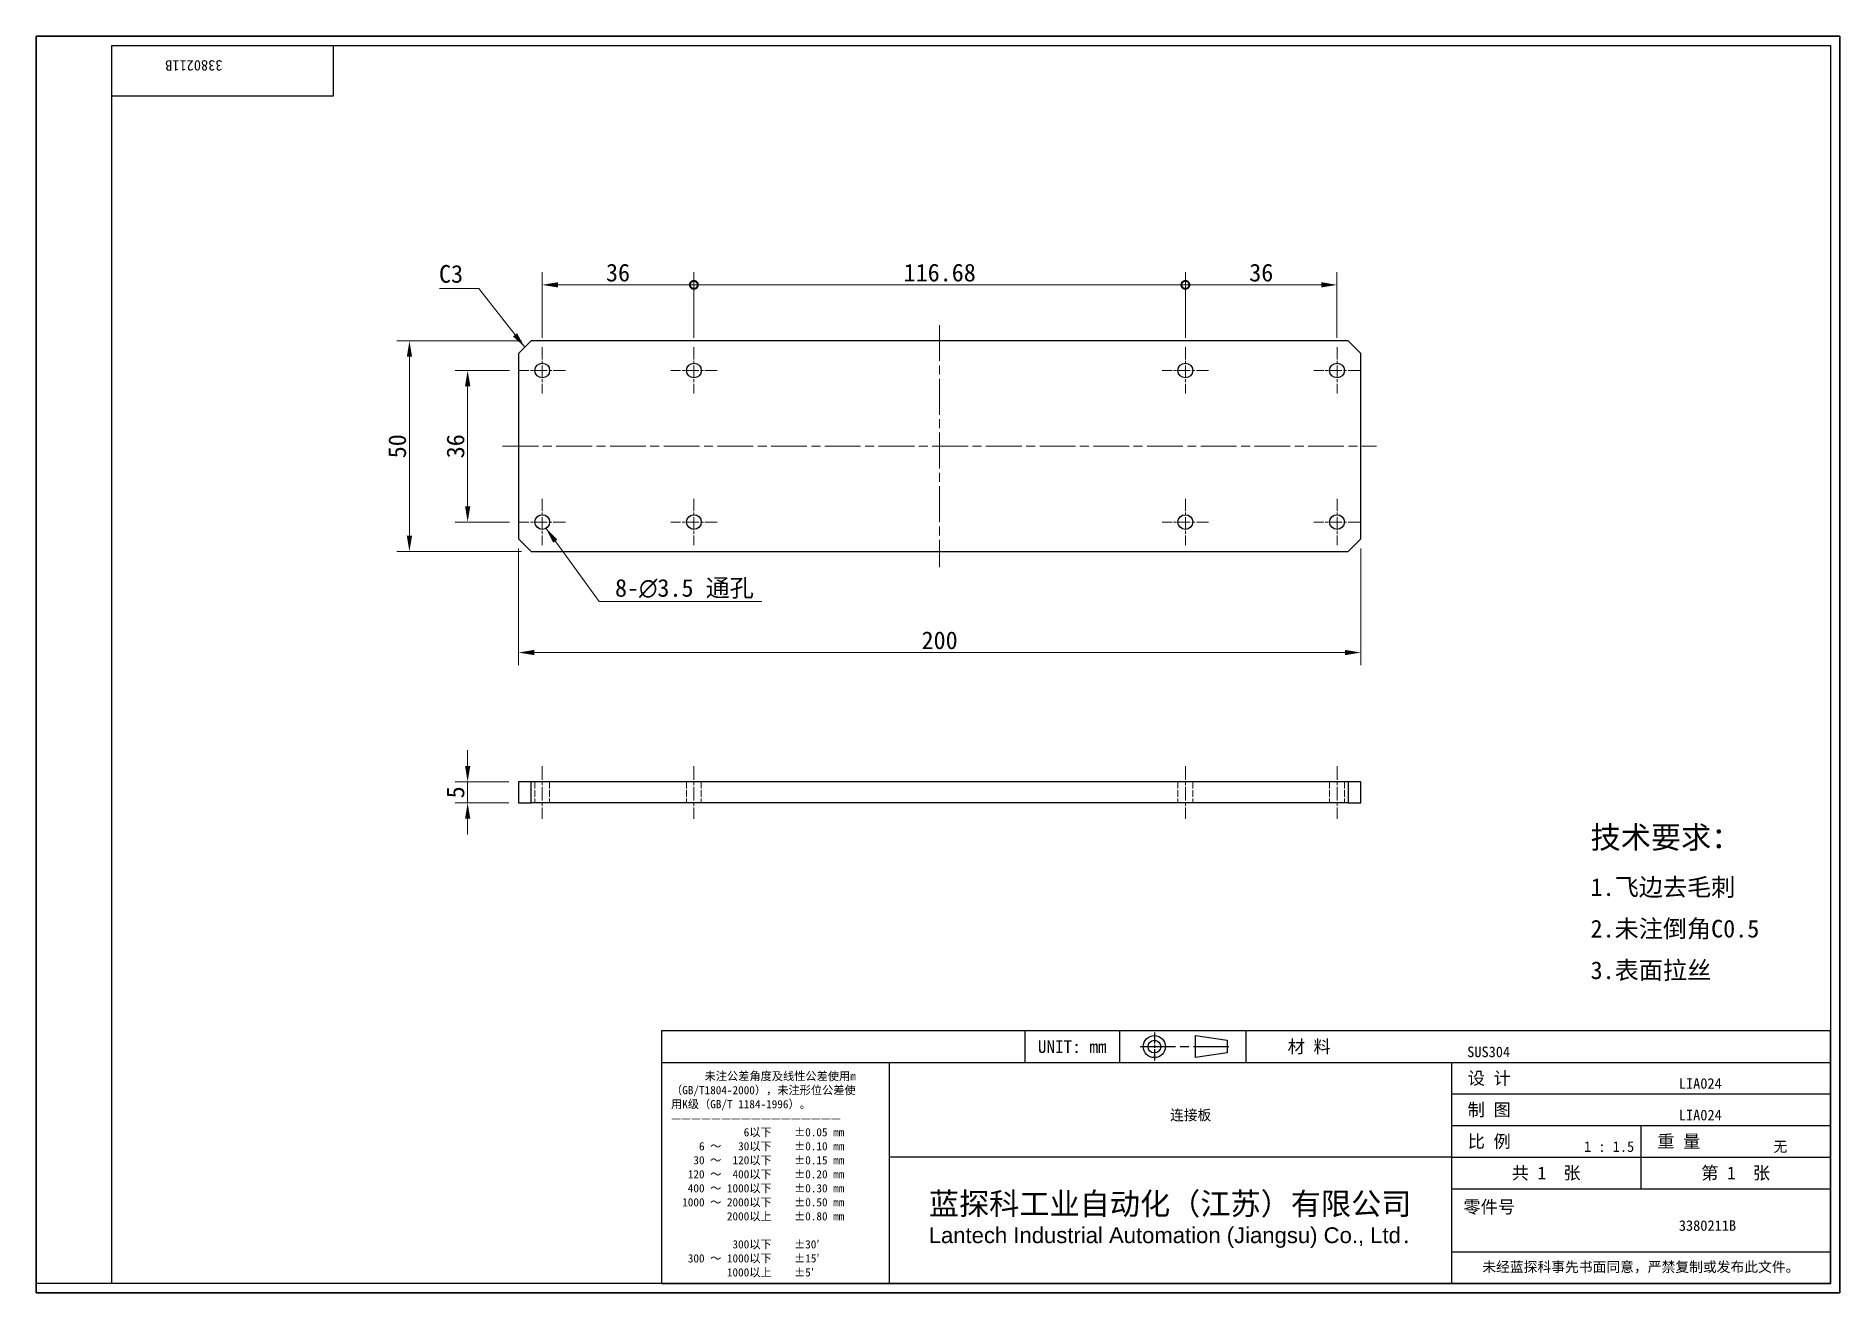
# Model space of a CAD drawing. Header units: millimetres. Extents: x 9 to 437, y 8 to 307.
import ezdxf
from ezdxf.enums import TextEntityAlignment as Align

# ---------------------------------------------------------------- set-up
doc = ezdxf.new("R2018")
doc.units = ezdxf.units.MM
doc.header["$LTSCALE"] = 1.5
doc.linetypes.add('CHAIN', pattern=[0.3543, 0.2362, -0.0295, 0.0591, -0.0295])
doc.linetypes.add('DASHED', pattern=[0.2067, 0.1654, -0.0413])
for name, color, linetype, lineweight in [('1', 7, 'Continuous', 18), ('可见 (ISO)', 7, 'Continuous', 25), ('图框 (ISO)', 7, 'Continuous', 35), ('标题 (ISO)', 7, 'Continuous', 25)]:
    doc.layers.add(name, color=color, linetype=linetype, lineweight=lineweight)
for name, color, linetype, lineweight, true_color in [('中心标记 (ISO)', 1, 'CHAIN', 18, 0xff0000), ('中心线 (ISO)', 1, 'CHAIN', 18, 0xff0000), ('尺寸 (ISO)', 7, 'Continuous', 18, 0x008000), ('符号 (ISO)', 7, 'Continuous', 18, 0x008000), ('隐藏 (ISO)', 5, 'DASHED', 18, 0x0000ff)]:
    doc.layers.add(name, color=color, linetype=linetype, lineweight=lineweight, true_color=true_color)
doc.styles.get("Standard").update_dxf_attribs({"font": 'simfang.ttf'})
doc.styles.add('文本样式164', font='SimSun.ttf')
doc.styles.add('最新国标', font='simfang.ttf')
doc.styles.add('注释文本 (ISO)', font='simfang.ttf')
doc.dimstyles.new('默认 (GB)', dxfattribs={"dimscale": 1.5, "dimtxt": 2.8, "dimasz": 2.5, "dimexe": 2, "dimexo": 1.5, "dimgap": 0.5, "dimtad": 1, "dimtoh": 1, "dimdsep": 46, "dimtxsty": '最新国标', "dimcen": 0.09, "dimdle": 10, "dimclrd": 256, "dimclre": 256, "dimclrt": 256, "dimaunit": 1, "dimadec": 3, "dimazin": 2, "dimtfac": 0.535714, "dimtdec": 3, "dimtmove": 0, "dimatfit": 3, "dimfxl": 0, "dimtolj": 1, "dimlwd": -1, "dimlwe": -1, "dimarcsym": 0})
doc.dimstyles.new('默认 (GB)$7', dxfattribs={"dimscale": 1.5, "dimtxt": 2.8, "dimasz": 2.5, "dimexe": 2, "dimexo": 1.5, "dimgap": 0.5, "dimtad": 1, "dimtoh": 1, "dimdsep": 46, "dimtxsty": '最新国标', "dimcen": 0.09, "dimdle": 10, "dimclrd": 256, "dimclre": 256, "dimclrt": 256, "dimaunit": 1, "dimadec": 3, "dimazin": 2, "dimtfac": 0.535714, "dimtdec": 3, "dimtmove": 0, "dimatfit": 3, "dimfxl": 0, "dimtolj": 1, "dimlwd": -1, "dimlwe": -1, "dimarcsym": 0})

# ---------------------------------------------------------------- blocks, each defined once
blk = doc.blocks.new('图框 最新国标')
at = {"layer": '图框 (ISO)'}
for p, q in [((6, 7), (6, 204.5)), ((6, 204.5), (291.5, 204.5)), ((291.5, 204.5), (291.5, 5.5)), ((6, 7), (6, 5.5)), ((6, 7), (6, 5.5)), ((291.5, 5.5), (6, 5.5))]:
    blk.add_line(p, q, dxfattribs=at)
at = {"layer": '图框 (ISO)', "color": 7, "linetype": 'Continuous', "lineweight": 25}
for p, q in [((18, 203), (290, 203)), ((18, 7), (18, 203)), ((18, 203), (290, 203)), ((53, 203), (53, 195)), ((290, 203), (290, 7)), ((290, 203), (290, 7)), ((53, 195), (18, 195)), ((290, 7), (6, 7)), ((290, 7), (18, 7))]:
    blk.add_line(p, q, dxfattribs=at)
at = {"layer": '图框 (ISO)', "lineweight": 30}
blk.add_attdef('零件代号', text='', height=2.5, rotation=180, dxfattribs=at).set_placement((35.5, 199), align=Align.MIDDLE_CENTER)
blk = doc.blocks.new('标题栏 最新国标')
at = {"layer": '标题 (ISO)'}
for p, q in [((381.98, -183.84), (196.98, -183.84)), ((196.98, -183.84), (196.98, -223.84)), ((254.48, -183.84), (254.48, -188.84)), ((269.48, -183.84), (269.48, -188.84)), ((281.48, -188.09), (281.48, -184.59)), ((281.48, -184.59), (286.48, -185.34)), ((286.48, -185.34), (286.48, -187.34)), ((289.48, -183.84), (289.48, -188.84)), ((381.98, -223.84), (381.98, -183.84)), ((383.48, -183.84), (383.48, -225.34)), ((286.48, -187.34), (281.48, -188.09)), ((196.98, -188.84), (381.98, -188.84)), ((232.98, -188.84), (232.98, -223.84)), ((321.98, -188.84), (321.98, -223.84)), ((321.98, -193.84), (381.98, -193.84)), ((321.98, -198.84), (381.98, -198.84)), ((351.98, -198.84), (351.98, -208.84)), ((321.98, -203.84), (232.98, -203.84)), ((321.98, -203.84), (381.98, -203.84)), ((321.98, -208.84), (381.98, -208.84)), ((321.98, -218.84), (381.98, -218.84)), ((196.98, -223.84), (381.98, -223.84)), ((383.48, -225.34), (196.98, -225.34))]:
    blk.add_line(p, q, dxfattribs=at)
at = {"layer": '标题 (ISO)', "linetype": 'CHAIN', "ltscale": 5.000333}
blk.add_line((274.98, -184.09), (274.98, -188.59), dxfattribs=at)
at = {"layer": '标题 (ISO)', "linetype": 'CHAIN', "ltscale": 15.834605}
blk.add_line((272.73, -186.34), (286.98, -186.34), dxfattribs=at)
at = {"layer": '标题 (ISO)'}
for radius in [1.75, 1]:
    blk.add_circle((274.98, -186.34), radius, dxfattribs=at)
at = {"layer": '1', "style": '文本样式164'}
for s, p in [('UNIT: mm', (261.98, -186.34)), ('材 料', (299.48, -186.34)), ('设 计', (327.98, -191.34)), ('制 图', (327.98, -196.34)), ('比 例', (327.98, -201.34)), ('重 量', (357.98, -201.34)), ('共 1  张', (336.98, -206.34)), ('第 1  张', (366.98, -206.34))]:
    blk.add_text(s, height=2, dxfattribs=at).set_placement(p, align=Align.MIDDLE_CENTER)
at = {"layer": '标题 (ISO)', "style": '注释文本 (ISO)'}
for s, insert, char_height, attachment_point, line_spacing_factor in [('\\fSimSun|b0|i0;{\\H1.3000;      未注公差角度及线性公差使用m\\P}\\fSimSun|b0|i0;{\\H1.3000;（GB/T1804-2000），未注形位公差使\\P}\\fSimSun|b0|i0;{\\H1.3000;用K级（GB/T 1184-1996）。\\P}\\fSimSun|b0|i0;{\\H1.3000;—————————————————\\P}\\fSimSun|b0|i0;{\\H1.3000;             6以下    ±0.05 mm\\P}\\fSimSun|b0|i0;{\\H1.3000;     6 ～   30以下    ±0.10 mm\\P}\\fSimSun|b0|i0;{\\H1.3000;    30 ～  120以下    ±0.15 mm\\P}\\fSimSun|b0|i0;{\\H1.3000;   120 ～  400以下    ±0.20 mm\\P}\\fSimSun|b0|i0;{\\H1.3000;   400 ～ 1000以下    ±0.30 mm\\P}\\fSimSun|b0|i0;{\\H1.3000;  1000 ～ 2000以下    ±0.50 mm\\P}\\fSimSun|b0|i0;{\\H1.3000;          2000以上    ±0.80 mm\\P}\\fSimSun|b0|i0;{\\H1.3000;\\P}\\fSimSun|b0|i0;{\\H1.3000;           300以下    ±30′\\P}\\fSimSun|b0|i0;{\\H1.3000;   300 ～ 1000以下    ±15′\\P}\\fSimSun|b0|i0;{\\H1.3000;          1000以上    ±5′}', (198.48, -206.63), 1.3, 4, 1.023913), ('\\pxsm0.94;\\fMicrosoft YaHei|b0|i0;{\\H3.5000;蓝探科工业自动化（江苏）有限公司\\P}\\fArial|b0|i0;{\\H2.5000;Lantech Industrial Automation (Jiangsu) Co., Ltd}\\fFangSong|b0|i0;{\\H2.5000;.}', (277.48, -213.84), 2, 5, 0.978695)]:
    blk.add_mtext(s, dxfattribs=dict(at, insert=insert, char_height=char_height, attachment_point=attachment_point, line_spacing_factor=line_spacing_factor))
at = {"layer": '标题 (ISO)', "attachment_point": 5, "style": '注释文本 (ISO)'}
for s, insert, char_height in [('\\fFangSong|b0|i0;零件号', (327.98, -211.84), 2), ('\\fSimSun|b0|i0;{\\H1.6000;未经蓝探科事先书面同意，严禁复制或发布此文件。}', (351.98, -221.34), 1.6)]:
    blk.add_mtext(s, dxfattribs=dict(at, insert=insert, char_height=char_height))
at = {"layer": '标题 (ISO)', "lineweight": 30, "flags": 104}
for tag, height, p in [('材料', 2, (324.48, -186.34)), ('设计人', 2, (357.98, -191.34)), ('库存编号', 3.5, (277.48, -196.34)), ('设计人', 2, (357.98, -196.34)), ('视图比例', 2, (342.98, -201.34)), ('质量\\P3;', 2, (372.98, -201.34)), ('零件代号', 3.5, (357.98, -213.84))]:
    blk.add_attdef(tag, text='', height=height, dxfattribs=at).set_placement(p, align=Align.MIDDLE_CENTER)
blk = doc.blocks.new('_DotSmall')
at = {"color": 0, "linetype": 'ByBlock', "const_width": 0.5}
blk.add_lwpolyline([(-0.0625, 0, 1), (0.0625, 0, 1)], format="xyb", close=True, dxfattribs=at)
blk = doc.blocks.new('*D5')
at = {"layer": 'Defpoints', "color": 0, "transparency": 16777216}
for p in [(165.17, 247.66), (129.17, 232.83), (165.17, 232.83)]:
    blk.add_point(p, dxfattribs=at)
at = {"layer": '尺寸 (ISO)', "color": 116, "true_color": 0x00803f, "transparency": 16777216}
for p, q in [((129.17, 235.08), (129.17, 250.66)), ((165.17, 235.08), (165.17, 250.66)), ((132.92, 247.66), (165.17, 247.66))]:
    blk.add_line(p, q, dxfattribs=at)
blk.add_solid([(132.92, 248.29), (132.92, 247.04), (129.17, 247.66)], dxfattribs=at)
at = {"layer": '尺寸 (ISO)', "color": 116, "true_color": 0x00803f, "transparency": 16777216, "xscale": 3.75, "yscale": 3.75, "zscale": 3.75}
blk.add_blockref('_DotSmall', (165.17, 247.66), dxfattribs=at)
at = {"layer": '尺寸 (ISO)', "transparency": 16777216, "insert": (147.16, 250.54), "char_height": 4.2, "attachment_point": 5, "style": '最新国标'}
blk.add_mtext('\\A1;36', dxfattribs=at)
blk = doc.blocks.new('*D7')
at = {"layer": 'Defpoints', "color": 0, "transparency": 16777216}
for p in [(281.85, 247.66), (165.17, 232.83), (281.85, 232.83)]:
    blk.add_point(p, dxfattribs=at)
at = {"layer": '尺寸 (ISO)', "color": 116, "true_color": 0x00803f, "transparency": 16777216}
for p, q in [((165.17, 235.08), (165.17, 250.66)), ((281.85, 235.08), (281.85, 250.66)), ((165.17, 247.66), (281.85, 247.66))]:
    blk.add_line(p, q, dxfattribs=at)
at = {"layer": '尺寸 (ISO)', "color": 116, "true_color": 0x00803f, "transparency": 16777216, "xscale": 3.75, "yscale": 3.75, "zscale": 3.75, "rotation": 180}
blk.add_blockref('_DotSmall', (165.17, 247.66), dxfattribs=at)
at = {"layer": '尺寸 (ISO)', "color": 116, "true_color": 0x00803f, "transparency": 16777216, "xscale": 3.75, "yscale": 3.75, "zscale": 3.75}
blk.add_blockref('_DotSmall', (281.85, 247.66), dxfattribs=at)
at = {"layer": '尺寸 (ISO)', "transparency": 16777216, "insert": (223.53, 250.55), "char_height": 4.2, "attachment_point": 5, "style": '最新国标'}
blk.add_mtext('\\A1;116.68', dxfattribs=at)
blk = doc.blocks.new('*D8')
at = {"layer": 'Defpoints', "color": 0, "transparency": 16777216}
for p in [(317.85, 247.66), (281.85, 232.83), (317.85, 232.83)]:
    blk.add_point(p, dxfattribs=at)
at = {"layer": '尺寸 (ISO)', "color": 116, "true_color": 0x00803f, "transparency": 16777216}
for p, q in [((281.85, 235.08), (281.85, 250.66)), ((317.85, 235.08), (317.85, 250.66)), ((281.85, 247.66), (314.1, 247.66))]:
    blk.add_line(p, q, dxfattribs=at)
blk.add_solid([(314.1, 248.29), (314.1, 247.04), (317.85, 247.66)], dxfattribs=at)
at = {"layer": '尺寸 (ISO)', "color": 116, "true_color": 0x00803f, "transparency": 16777216, "xscale": 3.75, "yscale": 3.75, "zscale": 3.75, "rotation": 180}
blk.add_blockref('_DotSmall', (281.85, 247.66), dxfattribs=at)
at = {"layer": '尺寸 (ISO)', "transparency": 16777216, "insert": (299.87, 250.54), "char_height": 4.2, "attachment_point": 5, "style": '最新国标'}
blk.add_mtext('\\A1;36', dxfattribs=at)
blk = doc.blocks.new('*D9')
at = {"layer": 'Defpoints', "color": 0, "transparency": 16777216}
for p in [(123.67, 227.33), (111.46, 191.33), (123.67, 191.33)]:
    blk.add_point(p, dxfattribs=at)
at = {"layer": '尺寸 (ISO)', "color": 116, "true_color": 0x00803f, "transparency": 16777216}
for p, q in [((121.42, 227.33), (108.46, 227.33)), ((111.46, 223.58), (111.46, 195.08)), ((121.42, 191.33), (108.46, 191.33))]:
    blk.add_line(p, q, dxfattribs=at)
for points in [[(110.84, 223.58), (112.09, 223.58), (111.46, 227.33)], [(110.84, 195.08), (112.09, 195.08), (111.46, 191.33)]]:
    blk.add_solid(points, dxfattribs=at)
at = {"layer": '尺寸 (ISO)', "transparency": 16777216, "insert": (108.59, 209.33), "char_height": 4.2, "attachment_point": 5, "rotation": 90, "style": '最新国标'}
blk.add_mtext('\\A1;36', dxfattribs=at)
blk = doc.blocks.new('*D10')
at = {"layer": 'Defpoints', "color": 0, "transparency": 16777216}
for p in [(126.51, 234.33), (97.64, 184.33), (126.51, 184.33)]:
    blk.add_point(p, dxfattribs=at)
at = {"layer": '尺寸 (ISO)', "color": 116, "true_color": 0x00803f, "transparency": 16777216}
for p, q in [((124.26, 234.33), (94.64, 234.33)), ((97.64, 230.58), (97.64, 188.08)), ((124.26, 184.33), (94.64, 184.33))]:
    blk.add_line(p, q, dxfattribs=at)
for points in [[(97.01, 230.58), (98.26, 230.58), (97.64, 234.33)], [(97.01, 188.08), (98.26, 188.08), (97.64, 184.33)]]:
    blk.add_solid(points, dxfattribs=at)
at = {"layer": '尺寸 (ISO)', "transparency": 16777216, "insert": (94.76, 209.33), "char_height": 4.2, "attachment_point": 5, "rotation": 90, "style": '最新国标'}
blk.add_mtext('\\A1;50', dxfattribs=at)
blk = doc.blocks.new('*D11')
at = {"layer": 'Defpoints', "color": 0, "transparency": 16777216}
for p in [(123.51, 187.33), (323.51, 187.33), (323.51, 160.34)]:
    blk.add_point(p, dxfattribs=at)
at = {"layer": '尺寸 (ISO)', "color": 116, "true_color": 0x00803f, "transparency": 16777216}
for p, q in [((123.51, 185.08), (123.51, 157.34)), ((323.51, 185.08), (323.51, 157.34)), ((127.26, 160.34), (319.76, 160.34))]:
    blk.add_line(p, q, dxfattribs=at)
for points in [[(127.26, 160.97), (127.26, 159.72), (123.51, 160.34)], [(319.76, 160.97), (319.76, 159.72), (323.51, 160.34)]]:
    blk.add_solid(points, dxfattribs=at)
at = {"layer": '尺寸 (ISO)', "transparency": 16777216, "insert": (223.51, 163.22), "char_height": 4.2, "attachment_point": 5, "style": '最新国标'}
blk.add_mtext('\\A1;200', dxfattribs=at)
blk = doc.blocks.new('*D12')
at = {"layer": 'Defpoints', "color": 0, "transparency": 16777216}
for p in [(123.51, 129.64), (111.46, 124.64), (123.51, 124.64)]:
    blk.add_point(p, dxfattribs=at)
at = {"layer": '尺寸 (ISO)', "color": 116, "true_color": 0x00803f, "transparency": 16777216}
for p, q in [((111.46, 133.39), (111.46, 137.14)), ((121.26, 129.64), (108.46, 129.64)), ((111.46, 129.64), (111.46, 124.64)), ((121.26, 124.64), (108.46, 124.64)), ((111.46, 120.89), (111.46, 117.14))]:
    blk.add_line(p, q, dxfattribs=at)
for points in [[(110.84, 133.39), (112.09, 133.39), (111.46, 129.64)], [(110.84, 120.89), (112.09, 120.89), (111.46, 124.64)]]:
    blk.add_solid(points, dxfattribs=at)
at = {"layer": '尺寸 (ISO)', "transparency": 16777216, "insert": (108.59, 127.14), "char_height": 4.2, "attachment_point": 5, "rotation": 90, "style": '最新国标'}
blk.add_mtext('\\A1;5', dxfattribs=at)

msp = doc.modelspace()

# ---------------------------------------------------------------- linework, layer by layer
at = {"layer": '中心标记 (ISO)', "ltscale": 8.148754}
for p, q in [((129.172, 232.831), (129.172, 221.831)), ((165.172, 232.831), (165.172, 221.831)), ((281.852, 232.831), (281.852, 221.831)), ((317.852, 232.831), (317.852, 221.831)), ((134.672, 227.331), (123.672, 227.331)), ((170.672, 227.331), (159.672, 227.331)), ((287.352, 227.331), (276.352, 227.331)), ((323.352, 227.331), (312.352, 227.331)), ((129.172, 196.831), (129.172, 185.831)), ((165.172, 196.831), (165.172, 185.831)), ((281.852, 196.831), (281.852, 185.831)), ((317.852, 196.831), (317.852, 185.831)), ((134.672, 191.331), (123.672, 191.331)), ((170.672, 191.331), (159.672, 191.331)), ((287.352, 191.331), (276.352, 191.331)), ((323.352, 191.331), (312.352, 191.331))]:
    msp.add_line(p, q, dxfattribs=at)
at = {"layer": '中心线 (ISO)', "ltscale": 23.990969}
for p, q in [((223.512, 238.081), (223.512, 180.581)), ((119.762, 209.331), (327.262, 209.331))]:
    msp.add_line(p, q, dxfattribs=at)
at = {"layer": '中心线 (ISO)', "ltscale": 9.259962}
for p, q in [((129.172, 133.386), (129.172, 120.886)), ((165.172, 133.386), (165.172, 120.886)), ((281.852, 133.386), (281.852, 120.886)), ((317.852, 133.386), (317.852, 120.886))]:
    msp.add_line(p, q, dxfattribs=at)
at = {"layer": '可见 (ISO)'}
for p, q in [((123.512, 231.331), (126.512, 234.331)), ((123.512, 231.331), (123.512, 187.331)), ((320.512, 234.331), (126.512, 234.331)), ((320.512, 234.331), (323.512, 231.331)), ((323.512, 187.331), (323.512, 231.331)), ((126.512, 184.331), (123.512, 187.331)), ((126.512, 184.331), (320.512, 184.331)), ((323.512, 187.331), (320.512, 184.331)), ((126.512, 129.636), (123.512, 129.636)), ((123.512, 129.636), (123.512, 124.636)), ((126.512, 124.636), (126.512, 129.636)), ((320.512, 129.636), (126.512, 129.636)), ((323.512, 129.636), (320.512, 129.636)), ((320.512, 129.636), (320.512, 124.636)), ((323.512, 124.636), (323.512, 129.636)), ((123.512, 124.636), (126.512, 124.636)), ((320.512, 124.636), (126.512, 124.636)), ((320.512, 124.636), (323.512, 124.636))]:
    msp.add_line(p, q, dxfattribs=at)
for centre in [(129.172, 227.331), (165.172, 227.331), (281.852, 227.331), (317.852, 227.331), (129.172, 191.331), (165.172, 191.331), (281.852, 191.331), (317.852, 191.331)]:
    msp.add_circle(centre, 1.75, dxfattribs=at)
at = {"layer": '隐藏 (ISO)', "ltscale": 6.348889}
for p, q in [((127.422, 129.636), (127.422, 124.636)), ((130.922, 129.636), (130.922, 124.636)), ((163.422, 129.636), (163.422, 124.636)), ((166.922, 129.636), (166.922, 124.636)), ((280.102, 129.636), (280.102, 124.636)), ((283.602, 129.636), (283.602, 124.636)), ((316.102, 129.636), (316.102, 124.636)), ((319.602, 129.636), (319.602, 124.636))]:
    msp.add_line(p, q, dxfattribs=at)

# ---------------------------------------------------------------- block references
ref = msp.add_blockref('图框 最新国标', (0, 0), dxfattribs=dict(xscale=1.5, yscale=1.5, zscale=1.5))
lines = msp.add_mtext('3380211B', dxfattribs={"layer": '图框 (ISO)', "insert": (53.25, 298.5), "char_height": 2.5, "attachment_point": 1, "rotation": 180})
ref.add_attrib('零件代号', '', (53.25, 298.5)).embed_mtext(lines)
ref = msp.add_blockref('标题栏 最新国标', (-137.974, 346.266), dxfattribs=dict(xscale=1.5, yscale=1.5, zscale=1.5))
lines = msp.add_mtext('3380211B', dxfattribs={"layer": '标题 (ISO)', "insert": (399, 25.5), "char_height": 2.5, "attachment_point": 1})
ref.add_attrib('零件代号', '', (399, 25.5), dxfattribs={"flags": 104}).embed_mtext(lines)
lines = msp.add_mtext('连接板', dxfattribs={"layer": '标题 (ISO)', "insert": (278.25, 51.75), "char_height": 2.5, "attachment_point": 1})
ref.add_attrib('库存编号', '', (278.25, 51.75), dxfattribs={"flags": 104}).embed_mtext(lines)
lines = msp.add_mtext('无', dxfattribs={"layer": '标题 (ISO)', "insert": (421.5, 44.25), "char_height": 2.5, "attachment_point": 1})
ref.add_attrib('质量\\P3;', '', (421.5, 44.25), dxfattribs={"flags": 104}).embed_mtext(lines)
lines = msp.add_mtext('1 : 1.5', dxfattribs={"layer": '标题 (ISO)', "insert": (376.5, 44.25), "char_height": 2.5, "attachment_point": 1})
ref.add_attrib('视图比例', '', (376.5, 44.25), dxfattribs={"flags": 104}).embed_mtext(lines)
lines = msp.add_mtext('LIA024', dxfattribs={"layer": '标题 (ISO)', "insert": (399, 59.25), "char_height": 2.5, "attachment_point": 1})
ref.add_attrib('设计人', '', (399, 59.25), dxfattribs={"flags": 104}).embed_mtext(lines)
lines = msp.add_mtext('LIA024', dxfattribs={"layer": '标题 (ISO)', "insert": (399, 51.75), "char_height": 2.5, "attachment_point": 1})
ref.add_attrib('设计人', '', (399, 51.75), dxfattribs={"flags": 104}).embed_mtext(lines)
lines = msp.add_mtext('SUS304', dxfattribs={"layer": '标题 (ISO)', "insert": (348.75, 66.75), "char_height": 2.5, "attachment_point": 1})
ref.add_attrib('材料', '', (348.75, 66.75), dxfattribs={"flags": 104}).embed_mtext(lines)

# ---------------------------------------------------------------- texts
at = {"layer": '符号 (ISO)', "insert": (110.373, 252.374), "char_height": 4.2, "attachment_point": 3, "style": '最新国标'}
msp.add_mtext('C3', dxfattribs=at)
at = {"layer": '符号 (ISO)'}
for s, insert, char_height, width, attachment_point, line_spacing_factor, style in [('8-\\fAIGDT|b0|i0;{\\H4.2000;n}\\fFangSong|b0|i0;{\\H4.2000;3.5 通孔}', (146.443, 173.136), 4.2, 36.50681, 7, 0.49, '最新国标'), ('\\pxsm1.41;\\fFangSong|b0|i0;{\\H5.2500;技术要求：}\\fFangSong|b0|i0;{\\H4.2000;\\P}\\fFangSong|b0|i0;{\\H4.2000;1.飞边去毛刺\\P}\\fFangSong|b0|i0;{\\H4.2000;2.未注倒角C0.5\\P}\\fFangSong|b0|i0;{\\H4.2000;3.表面拉丝}', (378.05, 100.701), 3, 44.01403, 4, 1.305367, '注释文本 (ISO)')]:
    msp.add_mtext(s, dxfattribs=dict(at, insert=insert, char_height=char_height, width=width, attachment_point=attachment_point, line_spacing_factor=line_spacing_factor, style=style))

# ---------------------------------------------------------------- dimensions: what is measured, and where the dimension line sits
at = {"layer": '尺寸 (ISO)', "color": 116, "true_color": 0x00803f}
for base, p1, p2, angle, override, picture, middle in [((165.172, 247.662), (129.172, 232.831), (165.172, 232.831), 180, {"dimgap": 0.5, "dimtoh": 0, "dimdec": 2, "dimblk2": 'DotSmall', "dimsah": 1, "dimdle": 0, "dimtol": 0, "dimlim": 0, "dimtp": 0, "dimtm": 0, "dimtdec": 3, "dimtofl": 0, "dimatfit": 1}, '*D5', (147.157, 247.662)), ((281.852, 247.662), (165.172, 232.831), (281.852, 232.831), 180, {"dimgap": 0.5, "dimtoh": 0, "dimdec": 2, "dimblk1": 'DotSmall', "dimblk2": 'DotSmall', "dimsah": 1, "dimdle": 0, "dimtol": 0, "dimlim": 0, "dimtp": 0, "dimtm": 0, "dimtdec": 3, "dimtofl": 0, "dimatfit": 1}, '*D7', (223.527, 247.662)), ((317.852, 247.662), (281.852, 232.831), (317.852, 232.831), 180, {"dimgap": 0.5, "dimtoh": 0, "dimdec": 2, "dimblk1": 'DotSmall', "dimsah": 1, "dimdle": 0, "dimtol": 0, "dimlim": 0, "dimtp": 0, "dimtm": 0, "dimtdec": 3, "dimtofl": 0, "dimatfit": 1}, '*D8', (299.867, 247.662)), ((97.638, 184.331), (126.512, 234.331), (126.512, 184.331), 90, {"dimgap": 0.5, "dimtoh": 0, "dimdec": 2, "dimtol": 0, "dimlim": 0, "dimtp": 0, "dimtm": 0, "dimtdec": 3, "dimtofl": 0, "dimatfit": 1}, '*D10', (97.638, 209.331)), ((111.461, 191.331), (123.672, 227.331), (123.672, 191.331), 90, {"dimgap": 0.5, "dimtoh": 0, "dimdec": 2, "dimtol": 0, "dimlim": 0, "dimtp": 0, "dimtm": 0, "dimtdec": 3, "dimtofl": 0, "dimatfit": 1}, '*D9', (111.461, 209.331)), ((323.512, 160.343), (123.512, 187.331), (323.512, 187.331), 180, {"dimgap": 0.5, "dimtoh": 0, "dimdec": 2, "dimtol": 0, "dimlim": 0, "dimtp": 0, "dimtm": 0, "dimtdec": 3, "dimtofl": 0, "dimatfit": 1}, '*D11', (223.512, 160.343)), ((111.461, 124.636), (123.512, 129.636), (123.512, 124.636), 90, {"dimgap": 0.5, "dimtoh": 0, "dimdec": 2, "dimtol": 0, "dimlim": 0, "dimtp": 0, "dimtm": 0, "dimtdec": 3, "dimtofl": 1, "dimatfit": 1}, '*D12', (111.461, 127.136))]:
    dim = msp.add_linear_dim(base=base, p1=p1, p2=p2, angle=angle, dimstyle='默认 (GB)', override=override, dxfattribs=at)
    dim.commit()
    dim.dimension.update_dxf_attribs({"geometry": picture, "text_midpoint": middle, "dimtype": 160})

# ---------------------------------------------------------------- leaders
at = {"layer": '符号 (ISO)', "color": 116, "true_color": 0x00803f, "annotation_type": 0, "has_hookline": 1, "hookline_direction": 1, "text_width": 5.568}
msp.add_leader([(125.012, 232.831), (114.123, 246.825), (110.373, 246.825)], dimstyle='默认 (GB)$7', override={"dimgap": 0, "dimtad": 1}, dxfattribs=at)
at = {"layer": '符号 (ISO)', "annotation_type": 0, "has_hookline": 1, "hookline_direction": 0, "text_width": 34.861}
msp.add_leader([(130.076, 189.832), (142.693, 172.436), (146.443, 172.436)], dimstyle='默认 (GB)$7', override={"dimgap": 0, "dimtad": 1}, dxfattribs=at)

doc.saveas('drawing.dxf')
